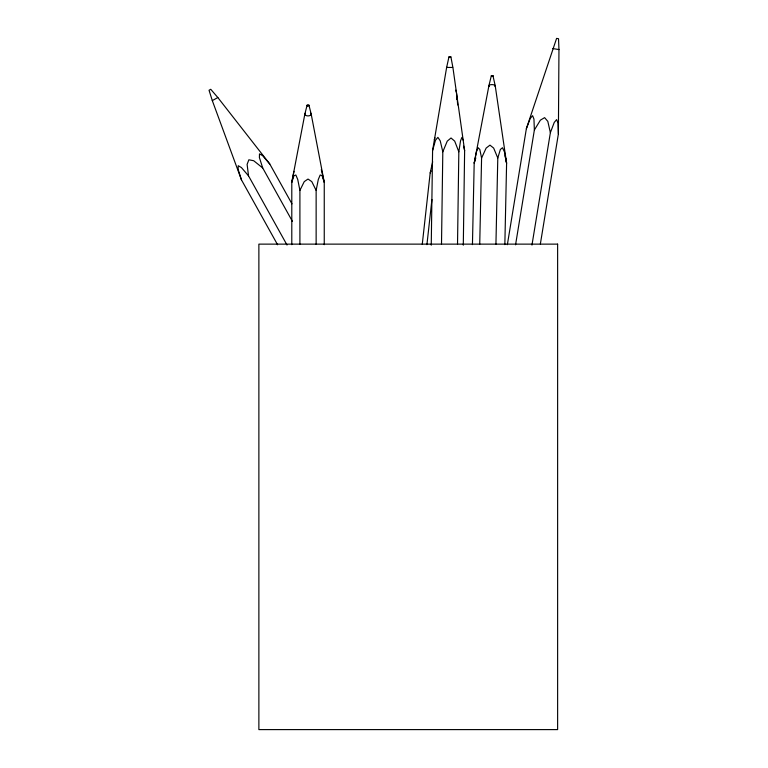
<?xml version="1.0" encoding="UTF-8"?>
<svg xmlns="http://www.w3.org/2000/svg" width="768" height="768" viewBox="0 0 768 768"><rect width="100%" height="100%" fill="white"/><g stroke="black" fill="none" stroke-linecap="round" stroke-linejoin="round"><path stroke-width="1.15" d="M540.355 244.022L558.384 133.949L558.96 49.574L558.528 38.717L556.589 38.4L526.358 128.707L507.36 244.694M431.251 245.174L432.586 150.557L446.63 67.45L448.954 56.899L449.779 56.832L450.902 56.947L452.928 67.603L464.63 150.557L463.296 245.174M441.504 244.022L442.81 151.805L440.218 140.803L437.894 137.366L435.475 140.227L432.586 150.557M457.526 244.022L458.832 151.805L460.541 140.803L461.923 137.366L463.229 140.227M472.445 244.637L474.192 163.229L488.899 85.776M479.731 244.234L481.584 158.026L479.818 149.472L478.166 147.734L476.39 151.882L474.192 163.229L475.805 157.872M495.936 244.234L497.789 158.026L500.362 149.472L502.474 147.734L504.451 151.882L506.602 163.229L504.845 244.637M422.266 244.282L430.186 172.925L432.691 161.731M426.922 244.666L431.933 199.478M515.558 244.829L534.365 130.013L533.952 119.098L532.598 115.67L530.227 118.483L526.358 128.707M531.965 245.078L550.378 132.643L554.246 122.419L556.618 119.606L557.971 123.034L558.384 133.949M304.858 114.106L291.792 182.304L291.792 244.685M293.971 171.379L291.792 182.304L293.971 175.709L295.853 174.998L297.734 179.462L299.904 190.387L299.904 244.368M316.138 244.368L316.138 190.387L318.307 179.462L320.189 174.998L322.07 175.709L324.25 182.304L324.25 244.685M488.966 85.469L491.318 75.792L492.931 75.629L495.226 85.776L506.602 163.229L505.056 155.741M493.258 75.878L492.576 76.234M304.963 113.635L307.075 105.254M434.294 139.555L434.986 137.837M442.81 151.805L447.254 141.139L451.018 137.99L454.694 141.139L458.832 151.805M481.584 158.026L486.144 148.08L489.965 145.142L493.661 148.08L497.789 158.026M299.904 190.387L304.253 181.622L308.016 179.04L311.789 181.622L316.138 190.387M430.186 172.925L431.146 171.034M534.365 130.013L540.384 120.154L544.608 117.638L547.814 121.363L550.378 132.643M277.603 244.781L241.43 179.798L212.304 100.608L217.834 97.536L269.789 164.016L291.955 203.846M455.866 90.883L455.789 90.144M450.902 56.947L448.963 56.928M447.216 67.325L446.63 67.45L452.669 67.45M552.72 48.547L558.96 49.574M491.827 76.195L491.299 75.878M292.445 221.414L262.704 167.962L253.69 160.723L248.861 159.792L247.114 164.381L248.525 175.853L287.021 245.021M217.834 97.536L210.749 89.299L209.04 90.25L212.304 100.608M269.789 164.016L262.685 155.722L259.498 153.869L259.392 157.555L262.704 167.962M248.525 175.853L241.411 167.558L238.234 165.706L238.128 169.392L241.43 179.798M321.322 169.594L324.25 182.304L311.184 114.106M308.966 105.254L311.078 113.635M463.594 146.16L464.63 150.557M456.192 90.47L457.296 99.811M457.334 100.205L457.642 104.938M489.408 86.362A3.168 1.171 1.2 0 1 491.904 84.605A3.168 1.171 1.2 0 1 494.88 86.362M456.595 99.053A3.168 1.488 6.3 0 1 457.046 99.418M310.762 113.194A3.168 1.824 0 0 1 308.016 115.92A3.168 1.824 0 0 1 305.28 113.194M557.626 244.128L258.874 244.128L258.874 729.6L557.626 729.6L557.626 244.128M307.325 105.792A0.979 0.566 0 0 0 308.966 105.542A0.979 0.566 0 0 0 307.766 104.851A0.979 0.566 0 0 0 307.325 105.792"/></g></svg>
